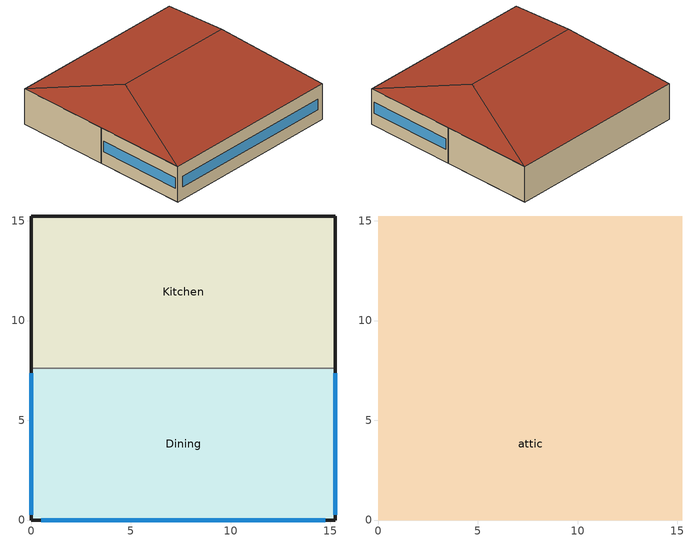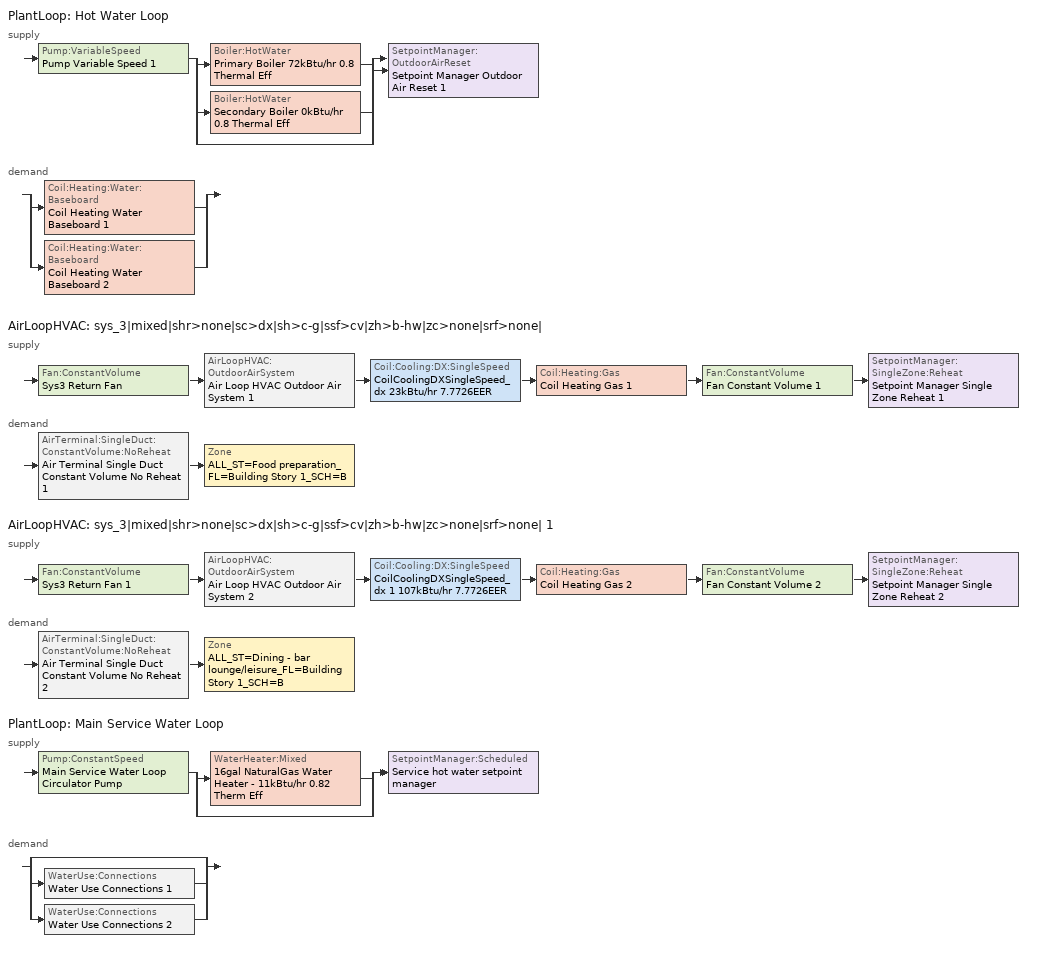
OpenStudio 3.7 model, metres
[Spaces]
Dining
 floor foundation (BTAP-Grnd-Floor-Mass:U-0.678_std): 15.24,7.62 15.24,0 0,0 0,7.62 z0
 wall outside: 0,7.62 0,0 15.24,0 15.24,7.62 z0:3.05
 wall to Kitchen: 15.24,7.62 0,7.62 z0:3.05
 window: 0.51,0 14.73,0 / 0,7.37 0,0.25 / 15.24,0.25 15.24,7.37 z1.07:1.98
Kitchen
 floor foundation (BTAP-Grnd-Floor-Mass:U-0.678_std): 15.24,15.24 15.24,7.62 0,7.62 0,15.24 z0
 wall outside: 15.24,7.62 15.24,15.24 0,15.24 0,7.62 z0:3.05
attic
 floor to Dining: 15.24,7.62 15.24,0 0,0 0,7.62 z3.05
 floor to Kitchen: 15.24,15.24 15.24,7.62 0,7.62 0,15.24 z3.05
 roof outside: 12.7,7.62,5.59 15.24,15.24,3.05 0,15.24,3.05 2.54,7.62,5.59; 12.7,7.62,5.59 15.24,0,3.05 15.24,15.24,3.05; 2.54,7.62,5.59 0,15.24,3.05 0,0,3.05; 2.54,7.62,5.59 0,0,3.05 15.24,0,3.05 12.7,7.62,5.59
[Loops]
PlantLoop 'Hot Water Loop'
 supply: Pump:VariableSpeed 'Pump Variable Speed 1' > split
  | Boiler:HotWater 'Primary Boiler 72kBtu/hr 0.8 Thermal Eff'
  | Boiler:HotWater 'Secondary Boiler 0kBtu/hr 0.8 Thermal Eff'
  | bypass
  join > SetpointManager:OutdoorAirReset 'Setpoint Manager Outdoor Air Reset 1'
 demand: split
  | Coil:Heating:Water:Baseboard 'Coil Heating Water Baseboard 1'
  | Coil:Heating:Water:Baseboard 'Coil Heating Water Baseboard 2'
AirLoopHVAC 'sys_3|mixed|shr>none|sc>dx|sh>c-g|ssf>cv|zh>b-hw|zc>none|srf>none|'
 supply: Fan:ConstantVolume 'Sys3 Return Fan' > AirLoopHVAC:OutdoorAirSystem 'Air Loop HVAC Outdoor Air System 1' > Coil:Cooling:DX:SingleSpeed 'CoilCoolingDXSingleSpeed_dx 23kBtu/hr 7.7726EER' > Coil:Heating:Gas 'Coil Heating Gas 1' > Fan:ConstantVolume 'Fan Constant Volume 1' > SetpointManager:SingleZone:Reheat 'Setpoint Manager Single Zone Reheat 1'
 demand: AirTerminal:SingleDuct:ConstantVolume:NoReheat 'Air Terminal Single Duct Constant Volume No Reheat 1' > Zone 'ALL_ST=Food preparation_FL=Building Story 1_SCH=B'
AirLoopHVAC 'sys_3|mixed|shr>none|sc>dx|sh>c-g|ssf>cv|zh>b-hw|zc>none|srf>none| 1'
 supply: Fan:ConstantVolume 'Sys3 Return Fan 1' > AirLoopHVAC:OutdoorAirSystem 'Air Loop HVAC Outdoor Air System 2' > Coil:Cooling:DX:SingleSpeed 'CoilCoolingDXSingleSpeed_dx 1 107kBtu/hr 7.7726EER' > Coil:Heating:Gas 'Coil Heating Gas 2' > Fan:ConstantVolume 'Fan Constant Volume 2' > SetpointManager:SingleZone:Reheat 'Setpoint Manager Single Zone Reheat 2'
 demand: AirTerminal:SingleDuct:ConstantVolume:NoReheat 'Air Terminal Single Duct Constant Volume No Reheat 2' > Zone 'ALL_ST=Dining - bar lounge/leisure_FL=Building Story 1_SCH=B'
PlantLoop 'Main Service Water Loop'
 supply: Pump:ConstantSpeed 'Main Service Water Loop Circulator Pump' > split
  | WaterHeater:Mixed '16gal NaturalGas Water Heater - 11kBtu/hr 0.82 Therm Eff'
  | bypass
  join > SetpointManager:Scheduled 'Service hot water setpoint manager'
 demand: split
  | bypass
  | WaterUse:Connections 'Water Use Connections 1'
  | WaterUse:Connections 'Water Use Connections 2'
[Site]
Calgary Intl AP_AB_CAN: Latitude {deg}=51.11; Longitude {deg}=-114.02; Time Zone {hr}=-7; Elevation {m}=1084.1; Terrain=City
[Building]
QuickServiceRestaurant: North Axis {deg}=0; Default Construction Set=BTAP-Mass at hdd = 5000.0; Standards Number of Stories=1; Standards Number of Above Ground Stories=1; Standards Template=BTAPPRE1980; Standards Building Type=QuickServiceRestaurant
[Site:WaterMainsTemperature]
Calculation Method=Correlation; Annual Average Outdoor Air Temperature {C}=4.69167; Maximum Difference In Monthly Average Outdoor Air Temperatures {deltaC}=24.6
[Site:GroundTemperature:BuildingSurface]
19.527, 19.502, 19.536, 19.598, 20.002, 21.64, 22.225, 22.375, 21.449, 20.121, 19.802, 19.633
[SizingPeriod:DesignDay] Barometric Pressure {Pa}=88961; Rain Indicator=No; Snow Indicator=No; Day of Month=21; Daylight Saving Time Indicator=No; Humidity Condition Type=Wetbulb; Dry-Bulb Temperature Range Modifier Type=DefaultMultipliers
Name | Maximum Dry-Bulb Temperature {C} | Daily Dry-Bulb Temperature Range {deltaC} | Wind Speed {m/s} | Wind Direction {deg} | Month | Day Type | Wetbulb or DewPoint at Maximum Dry-Bulb {C} | Solar Model Indicator | ASHRAE Clear Sky Optical Depth for Beam Irradiance | ASHRAE Clear Sky Optical Depth for Diffuse Irradiance | Sky Clearness
Calgary Intl AP Ann Clg .4% Condns DB=>MWB | 28.8 | 12.3 | 4.5 | 160 | 7 | SummerDesignDay | 16 | ASHRAETau | 0.34 | 2.419
Calgary Intl AP Ann Clg .4% Condns WB=>MDB | 25.5 | 12.3 | 4.5 | 160 | 7 | SummerDesignDay | 17.8 | ASHRAETau | 0.34 | 2.419
Calgary Intl AP Ann Htg 99.6% Condns DB | -27.7 | 0 | 2.7 | 200 | 1 | WinterDesignDay | -27.7 | ASHRAEClearSky |  |  | 0
[ClimateZones]
Climate Zone Institution Name 1=ASHRAE; Climate Zone Document Name 1=ANSI/ASHRAE Standard 169; Climate Zone Document Year 1=2006; Climate Zone Value 1=7
[Site:GroundTemperature:Shallow]
-1.6, -5.4, -6.4, -5.5, -0.4, 5.3, 10.8, 14.7, 15.8, 14, 9.5, 4
[Site:GroundTemperature:Deep]
4, 1.3, -0.4, -0.9, 0.1, 2.3, 5.2, 8, 9.9, 10.3, 9.2, 7
[Site:GroundTemperature:FCfactorMethod]
January Ground Temperature {C}=5.5; February Ground Temperature {C}=-2; March Ground Temperature {C}=-7.6; April Ground Temperature {C}=-6.3; May Ground Temperature {C}=-6.6; June Ground Temperature {C}=-0.3; July Ground Temperature {C}=4.9; August Ground Temperature {C}=10.2; September Ground Temperature {C}=13.8; October Ground Temperature {C}=17; November Ground Temperature {C}=16.6; December Ground Temperature {C}=11.1
[Material:NoMass] Roughness=Smooth; Thermal Absorptance=0.9; Solar Absorptance=0.7
Name | Thermal Resistance {m2-K/W} | Visible Absorptance
Typical Carpet Pad; Typical Carpet Pad 1 | 0.21648 | 0.8
Typical Insulation 1 | 0.00118045 | 0.7
Typical Insulation 2 | 1.02439 | 0.7
Typical Insulation 3 | 4.40527 | 0.7
Typical Carpet Pad 2; Typical Carpet Pad 3; Typical Carpet Pad 4 | 1.40895 | 0.8
Typical Insulation 4 | 0.338965 | 0.7
Typical Insulation 5 | 0.338983 | 0.7
[Material]
Name | Roughness | Thickness {m} | Conductivity {W/m-K} | Density {kg/m3} | Specific Heat {J/kg-K} | Thermal Absorptance | Solar Absorptance | Visible Absorptance
G05 25mm wood | MediumSmooth | 0.0254 | 0.15 | 608 | 1630 | 0.9 | 0.5 | 0.5
100mm Normalweight concrete floor 1 | MediumSmooth | 0.1016 | 2.31 | 2322 | 832
G01 13mm gypsum board 1 | Smooth | 0.0127 | 0.16 | 800 | 1090 | 0.9 | 0.7 | 0.5
4 in. Normalweight Concrete Floor 1 | MediumRough | 0.1016 | 2.31 | 2322 | 832 | 0.9 | 0.7 | 0.7
1IN Stucco 1 | Smooth | 0.0253 | 0.6918 | 1858 | 837 | 0.9 | 0.7 | 0.92
8IN CONCRETE HW RefBldg 1 | Rough | 0.2032 | 1.311 | 2240 | 836.8 | 0.9 | 0.7 | 0.7
1/2IN Gypsum 1 | Smooth | 0.0127 | 0.16 | 784.9 | 830 | 0.9 | 0.4 | 0.4
Metal Roof Surface 1; F08 Metal surface 1 | Smooth | 0.0008 | 45.28 | 7824 | 500 | 0.9 | 0.7 | 0.7
6 in. Normalweight Concrete Floor 1; 6 in. Normalweight Concrete Floor 2; 6 in. Normalweight Concrete Floor 3 | MediumRough | 0.1524 | 2.31 | 2322 | 832 | 0.9 | 0.7 | 0.7
Expanded Polystyrene | MediumSmooth | 0.0408596 | 0.029 | 29 | 1210
[Construction]
BTAP-Int-Partition; BTAP-Int-Door: G05 25mm wood
BTAP-Int-Floor: 100mm Normalweight concrete floor 1, Typical Carpet Pad
BTAP-Int-Wall: G01 13mm gypsum board 1, G01 13mm gypsum board 1
BTAP-Int-Ceiling: Typical Carpet Pad, 100mm Normalweight concrete floor 1
BTAP-Int-Window: SimpleGlazing
BTAP-Ext-Floor-Mass:U-3.822: Typical Insulation 1, 4 in. Normalweight Concrete Floor 1, Typical Carpet Pad 1
BTAP-Ext-Wall-Mass:U-0.772: 1IN Stucco 1, 8IN CONCRETE HW RefBldg 1, Typical Insulation 2, 1/2IN Gypsum 1
BTAP-Ext-Roof-Metal:U-0.227: Metal Roof Surface 1, Typical Insulation 3
BTAP-Grnd-Floor-Mass:U-0.678: 6 in. Normalweight Concrete Floor 1, Typical Carpet Pad 2
BTAP-Grnd-Wall-Mass:U-0.678: 6 in. Normalweight Concrete Floor 2, Typical Carpet Pad 3
BTAP-Grnd-Roof-Mass:U-0.678: 6 in. Normalweight Concrete Floor 3, Typical Carpet Pad 4
BTAP-Ext-FixedWindow:U=0.295 SHGC=0.490; BTAP-Ext-GlassDoors:U=0.295 SHGC=0.490; BTAP-Ext-Skylights:U=0.295 SHGC=0.490; BTAP-Ext-DaylightDomes:U=0.295 SHGC=0.490; BTAP-Ext-DaylightDiffuser:U=0.295 SHGC=0.490: SimpleGlazing:U=0.295 SHGC=0.490
BTAP-Ext-Door:U-2.95: F08 Metal surface 1, Typical Insulation 4
BTAP-Ext-OverHeadDoor:U-2.95: Typical Insulation 5
BTAP-Grnd-Floor-Mass:U-0.678_std: 6 in. Normalweight Concrete Floor 1, Expanded Polystyrene
[DefaultConstructionSet]
BTAP-Mass at hdd = 5000.0: Default Exterior Surface Constructions=BTAP-Mass at hdd = 5000.0; Default Interior Surface Constructions=Default Surface Constructions 2; Default Ground Contact Surface Constructions=BTAP-Mass at hdd = 5000.0 1; Default Exterior SubSurface Constructions=BTAP-Mass at hdd = 5000.0; Default Interior SubSurface Constructions=Default Sub Surface Constructions 2; Interior Partition Construction=BTAP-Int-Partition
[DefaultSurfaceConstructions]
Name | Floor Construction | Wall Construction | Roof Ceiling Construction
Default Surface Constructions 2 | BTAP-Int-Floor | BTAP-Int-Wall | BTAP-Int-Ceiling
BTAP-Mass at hdd = 5000.0 | BTAP-Ext-Floor-Mass:U-3.822 | BTAP-Ext-Wall-Mass:U-0.772 | BTAP-Ext-Roof-Metal:U-0.227
BTAP-Mass at hdd = 5000.0 1 | BTAP-Grnd-Floor-Mass:U-0.678 | BTAP-Grnd-Wall-Mass:U-0.678 | BTAP-Grnd-Roof-Mass:U-0.678
[DefaultSubSurfaceConstructions]
Name | Fixed Window Construction | Operable Window Construction | Door Construction | Glass Door Construction | Overhead Door Construction | Skylight Construction | Tubular Daylight Dome Construction | Tubular Daylight Diffuser Construction
Default Sub Surface Constructions 2 | BTAP-Int-Window | BTAP-Int-Window | BTAP-Int-Door
BTAP-Mass at hdd = 5000.0 | BTAP-Ext-FixedWindow:U=0.295 SHGC=0.490 | BTAP-Ext-FixedWindow:U=0.295 SHGC=0.490 | BTAP-Ext-Door:U-2.95 | BTAP-Ext-GlassDoors:U=0.295 SHGC=0.490 | BTAP-Ext-OverHeadDoor:U-2.95 | BTAP-Ext-Skylights:U=0.295 SHGC=0.490 | BTAP-Ext-DaylightDomes:U=0.295 SHGC=0.490 | BTAP-Ext-DaylightDiffuser:U=0.295 SHGC=0.490
[WindowMaterial:SimpleGlazingSystem] Solar Heat Gain Coefficient=0.49; Visible Transmittance=0.21
Name | U-Factor {W/m2-K}
SimpleGlazing | 2.2
SimpleGlazing:U=0.295 SHGC=0.490 | 2.95
[Space] Volume {m3}=Autocalculate
Name | Space Type | Building Story | Thermal Zone | Part of Total Floor Area
Dining | Space Function Dining - bar lounge/leisure | Building Story 1 | ALL_ST=Dining - bar lounge/leisure_FL=Building Story 1_SCH=B | Yes
Kitchen | Space Function Food preparation | Building Story 1 | ALL_ST=Food preparation_FL=Building Story 1_SCH=B | Yes
attic | Space Function - undefined - | Building Story 2 | ALL_ST=- undefined -_FL=Building Story 2_SCH=A | No
[BuildingStory]
Name | Nominal Z Coordinate {m}
Building Story 1 | 0
Building Story 2 | 3.0488
[SpaceType] Standards Building Type=Space Function
Name | Default Schedule Set | Design Specification Outdoor Air Object | Standards Space Type
Space Function - undefined - | Space Function - undefined - Schedule Set | Space Function - undefined - Ventilation | - undefined -
Space Function Dining - bar lounge/leisure | Space Function Dining - bar lounge/leisure Schedule Set | Space Function Dining - bar lounge/leisure Ventilation | Dining - bar lounge/leisure
Space Function Food preparation | Space Function Food preparation Schedule Set | Space Function Food preparation Ventilation | Food preparation
[DesignSpecification:OutdoorAir]
Name | Outdoor Air Flow per Person {m3/s-person} | Outdoor Air Flow per Floor Area {m3/s-m2} | Outdoor Air Flow Air Changes per Hour {1/hr} | Outdoor Air Method
Space Function - undefined - Ventilation | 0 | 0 | 0
Space Function Dining - bar lounge/leisure Ventilation | 0.152405 |  |  | Sum
Space Function Food preparation Ventilation | 0.0304482 |  |  | Sum
[DefaultScheduleSet] Infiltration Schedule=Always On
Name | Number of People Schedule | People Activity Level Schedule | Lighting Schedule | Electric Equipment Schedule
Space Function - undefined - Schedule Set
Space Function Dining - bar lounge/leisure Schedule Set; Space Function Food preparation Schedule Set | NECB-B-Occupancy | NECB-Activity | NECB-B-Lighting | NECB-B-Electric-Equipment
[ThermostatSetpoint:DualSetpoint]
Name | Heating Setpoint Temperature Schedule | Cooling Setpoint Temperature Schedule
Space Function - undefined - Thermostat 3
Space Function Food preparation Thermostat 3; Space Function Dining - bar lounge/leisure Thermostat 3 | NECB-B-Thermostat Setpoint-Heating | NECB-B-Thermostat Setpoint-Cooling
[People:Definition] Number of People Calculation Method=People/Area; Fraction Radiant=0.3
Name | People per Space Floor Area {person/m2}
Space Function Dining - bar lounge/leisure People Definition | 0.0999967
Space Function Food preparation People Definition | 0.0500522
[People] Work Efficiency Schedule=Work Efficiency Schedule; Clothing Insulation Schedule=Clothing Schedule; Air Velocity Schedule=Air Velocity Schedule; Multiplier=1
Name | People Definition | Space or SpaceType
Space Function Dining - bar lounge/leisure People | Space Function Dining - bar lounge/leisure People Definition | Space Function Dining - bar lounge/leisure
Space Function Food preparation People | Space Function Food preparation People Definition | Space Function Food preparation
[Lights:Definition] Design Level Calculation Method=Watts/Area; Fraction Radiant=0.5; Fraction Visible=0.2
Name | Watts per Space Floor Area {W/m2}
Space Function Dining - bar lounge/leisure Lights Definition | 14.0999
Space Function Food preparation Lights Definition | 10.6999
[Lights] Fraction Replaceable=1
Name | Lights Definition | Space or SpaceType
Space Function Dining - bar lounge/leisure Lights | Space Function Dining - bar lounge/leisure Lights Definition | Space Function Dining - bar lounge/leisure
Space Function Food preparation Lights | Space Function Food preparation Lights Definition | Space Function Food preparation
[ElectricEquipment:Definition] Design Level Calculation Method=Watts/Area; Fraction Radiant=0.5
Name | Watts per Space Floor Area {W/m2}
Space Function Dining - bar lounge/leisure Elec Equip Definition | 0.999992
Space Function Food preparation Elec Equip Definition | 9.99992
[ElectricEquipment]
Name | Electric Equipment Definition | Space or SpaceType
Space Function Dining - bar lounge/leisure Elec Equip | Space Function Dining - bar lounge/leisure Elec Equip Definition | Space Function Dining - bar lounge/leisure
Space Function Food preparation Elec Equip | Space Function Food preparation Elec Equip Definition | Space Function Food preparation
[SpaceInfiltration:DesignFlowRate] Schedule=Always On Discrete; Design Flow Rate Calculation Method=Flow/ExteriorArea; Flow per Exterior Surface Area {m3/s-m2}=0.001116; Constant Term Coefficient=0; Temperature Term Coefficient=0; Velocity Term Coefficient=0.224; Velocity Squared Term Coefficient=0
Name | Space or SpaceType
attic Infiltration | attic
Dining Infiltration | Dining
Kitchen Infiltration | Kitchen
[ThermalZone] Use Ideal Air Loads=No
Name | Thermostat
ALL_ST=- undefined -_FL=Building Story 2_SCH=A | Space Function - undefined - Thermostat 3
ALL_ST=Food preparation_FL=Building Story 1_SCH=B | Space Function Food preparation Thermostat 3
ALL_ST=Dining - bar lounge/leisure_FL=Building Story 1_SCH=B | Space Function Dining - bar lounge/leisure Thermostat 3
[Sizing:Zone] Zone Cooling Design Supply Air Temperature {C}=14; Zone Heating Design Supply Air Temperature {C}=40; Zone Cooling Design Supply Air Humidity Ratio {kg-H2O/kg-air}=0.0085; Zone Heating Design Supply Air Humidity Ratio {kg-H2O/kg-air}=0.008; Cooling Design Air Flow Method=DesignDay; Heating Design Air Flow Method=DesignDay; Account for Dedicated Outdoor Air System=No; Dedicated Outdoor Air System Control Strategy=NeutralSupplyAir; Dedicated Outdoor Air Low Setpoint Temperature for Design {C}=autosize; Dedicated Outdoor Air High Setpoint Temperature for Design {C}=autosize; Zone Load Sizing Method=Sensible Load Only No Latent Load; Zone Latent Cooling Design Supply Air Humidity Ratio Input Method=HumidityRatioDifference; Zone Cooling Design Supply Air Humidity Ratio Difference {kgWater/kgDryAir}=0.005; Zone Latent Heating Design Supply Air Humidity Ratio Input Method=HumidityRatioDifference; Zone Humidification Design Supply Air Humidity Ratio Difference {kgWater/kgDryAir}=0.005
Name | Zone Cooling Design Supply Air Temperature Input Method | Zone Cooling Design Supply Air Temperature Difference {deltaC} | Zone Heating Design Supply Air Temperature Input Method | Zone Heating Design Supply Air Temperature Difference {deltaC} | Zone Heating Sizing Factor | Zone Cooling Sizing Factor
ALL_ST=- undefined -_FL=Building Story 2_SCH=A | SupplyAirTemperature | 11.11 | SupplyAirTemperature | 11.11
ALL_ST=Food preparation_FL=Building Story 1_SCH=B; ALL_ST=Dining - bar lounge/leisure_FL=Building Story 1_SCH=B | TemperatureDifference | 11 | TemperatureDifference | 21 | 1.3 | 1.1
[Zone equipment]
ALL_ST=Food preparation_FL=Building Story 1_SCH=B: Air Terminal Single Duct Constant Volume No Reheat 1, Zone HVAC Baseboard Convective Water 1
ALL_ST=Dining - bar lounge/leisure_FL=Building Story 1_SCH=B: Air Terminal Single Duct Constant Volume No Reheat 2, Zone HVAC Baseboard Convective Water 2
[Foundation:Kiva]
Bldg Kiva Foundation: Wall Height Above Grade {m}=0; Wall Depth Below Slab {m}=0
[SurfaceProperty:ExposedFoundationPerimeter] Exposed Perimeter Calculation Method=TotalExposedPerimeter; Total Exposed Perimeter {m}=30.4856
Dining_Floor; Kitchen_Floor
[Foundation:Kiva:Settings]

[PlantLoop] Glycol Concentration=0; Plant Loop Volume {m3}=Autocalculate; Load Distribution Scheme=Optimal
Name | Fluid Type | Maximum Loop Temperature {C} | Minimum Loop Temperature {C}
Hot Water Loop | Water
Main Service Water Loop |  | 60 | 10
[Sizing:Plant] Loop Type=Heating; Sizing Option=NonCoincident; Zone Timesteps in Averaging Window=1; Coincident Sizing Factor Mode=None
Name | Design Loop Exit Temperature {C} | Loop Design Temperature Difference {deltaC}
Hot Water Loop | 82 | 16
Main Service Water Loop | 60 | 5
[Pump:VariableSpeed]
Pump Variable Speed 1: Motor Efficiency=0.855; Pump Control Type=Intermittent; Skin Loss Radiative Fraction=0.5; Design Power Sizing Method=PowerPerFlowPerPressure; Design Electric Power per Unit Flow Rate {W/(m3/s)}=348701.1; Design Shaft Power per Unit Flow Rate per Unit Head {W-s/m3-Pa}=1.28205; Design Minimum Flow Rate Fraction=0
[Boiler:HotWater] Fuel Type=NaturalGas; Nominal Thermal Efficiency=0.8; Normalized Boiler Efficiency Curve=BOILER-EFFFPLR-NECB2011; Water Outlet Upper Temperature Limit {C}=99; Boiler Flow Mode=ConstantFlow; On Cycle Parasitic Electric Load {W}=0; Off Cycle Parasitic Fuel Load {W}=0; Sizing Factor=1
Name | Nominal Capacity {W}
Primary Boiler 72kBtu/hr 0.8 Thermal Eff | 21171.3
Secondary Boiler 0kBtu/hr 0.8 Thermal Eff | 0.001
[SetpointManager:OutdoorAirReset]
Setpoint Manager Outdoor Air Reset 1: Control Variable=Temperature; Setpoint at Outdoor Low Temperature {C}=82; Outdoor Low Temperature {C}=-16; Setpoint at Outdoor High Temperature {C}=60; Outdoor High Temperature {C}=0; Setpoint Node or NodeList=Hot Water Loop Supply Outlet Node
[AirLoopHVAC] Design Supply Air Flow Rate {m3/s}=autosize; Design Return Air Flow Fraction of Supply Air Flow=1
Name | Availability Schedule
sys_3|mixed|shr>none|sc>dx|sh>c-g|ssf>cv|zh>b-hw|zc>none|srf>none| | sys_3|mixed|shr>none|sc>dx|sh>c-g|ssf>cv|zh>b-hw|zc>none|srf>none| Occ Sch
sys_3|mixed|shr>none|sc>dx|sh>c-g|ssf>cv|zh>b-hw|zc>none|srf>none| 1 | sys_3|mixed|shr>none|sc>dx|sh>c-g|ssf>cv|zh>b-hw|zc>none|srf>none| 1 Occ Sch
[Sizing:System] Type of Load to Size On=Sensible; Design Outdoor Air Flow Rate {m3/s}=Autosize; Central Heating Maximum System Air Flow Ratio=1; Preheat Design Temperature {C}=7; Preheat Design Humidity Ratio {kg-H2O/kg-Air}=0.008; Precool Design Temperature {C}=13; Precool Design Humidity Ratio {kg-H2O/kg-Air}=0.008; Central Cooling Design Supply Air Temperature {C}=13; Central Heating Design Supply Air Temperature {C}=43; Sizing Option=NonCoincident; 100% Outdoor Air in Cooling=No; 100% Outdoor Air in Heating=No; Central Cooling Design Supply Air Humidity Ratio {kg-H2O/kg-Air}=0.0085; Central Heating Design Supply Air Humidity Ratio {kg-H2O/kg-Air}=0.008; Cooling Design Air Flow Method=DesignDay; Cooling Design Air Flow Rate {m3/s}=0; Heating Design Air Flow Method=DesignDay; Heating Design Air Flow Rate {m3/s}=0; System Outdoor Air Method=ZoneSum; Zone Maximum Outdoor Air Fraction=1; Cooling Supply Air Flow Rate Per Floor Area {m3/s-m2}=0.00996765; Cooling Fraction of Autosized Cooling Supply Air Flow Rate=1; Cooling Supply Air Flow Rate Per Unit Cooling Capacity {m3/s-W}=3.94755e-05; Heating Supply Air Flow Rate Per Floor Area {m3/s-m2}=0.00996765; Heating Fraction of Autosized Heating Supply Air Flow Rate=1; Heating Fraction of Autosized Cooling Supply Air Flow Rate=1; Heating Supply Air Flow Rate Per Unit Heating Capacity {m3/s-W}=3.15882e-05; Cooling Design Capacity Method=CoolingDesignCapacity; Cooling Design Capacity {W}=autosize; Cooling Design Capacity Per Floor Area {W/m2}=234.7; Fraction of Autosized Cooling Design Capacity=1; Heating Design Capacity Method=HeatingDesignCapacity; Heating Design Capacity {W}=autosize; Heating Design Capacity Per Floor Area {W/m2}=157; Fraction of Autosized Heating Design Capacity=1; Central Cooling Capacity Control Method=OnOff; Occupant Diversity=autosize
sys_3|mixed|shr>none|sc>dx|sh>c-g|ssf>cv|zh>b-hw|zc>none|srf>none|; sys_3|mixed|shr>none|sc>dx|sh>c-g|ssf>cv|zh>b-hw|zc>none|srf>none| 1
[Fan:ConstantVolume] Availability Schedule=Always On Discrete; Maximum Flow Rate {m3/s}=AutoSize
Name | Fan Total Efficiency | Pressure Rise {Pa} | Motor Efficiency
Fan Constant Volume 1; Fan Constant Volume 2 | 0.39975 | 640 | 0.615
Sys3 Return Fan; Sys3 Return Fan 1 | 0.25 | 150 | 0.385
[Coil:Heating:Gas] Availability Schedule=Always On Discrete; Gas Burner Efficiency=0.8; Nominal Capacity {W}=AutoSize; On Cycle Parasitic Electric Load {W}=0; Part Load Fraction Correlation Curve=FURNACE-EFFPLR-NECB2011; Off Cycle Parasitic Gas Load {W}=0
Coil Heating Gas 1; Coil Heating Gas 2
[Coil:Cooling:DX:SingleSpeed] Availability Schedule=Always On Discrete; Rated Total Cooling Capacity {W}=autosize; Rated Sensible Heat Ratio=autosize; Rated COP {W/W}=2.72491; Rated Air Flow Rate {m3/s}=autosize; Rated Evaporator Fan Power Per Volume Flow Rate 2017 {W/(m3/s)}=773.3; Rated Evaporator Fan Power Per Volume Flow Rate 2023 {W/(m3/s)}=934.4; Total Cooling Capacity Function of Temperature Curve=DXCOOL-NECB2011-REF-CAPFT; Total Cooling Capacity Function of Flow Fraction Curve=DXCOOL-NECB2011-REF-CAPFFLOW; Energy Input Ratio Function of Temperature Curve=DXCOOL-NECB2011-REF-COOLEIRFT; Energy Input Ratio Function of Flow Fraction Curve=DXCOOL-NECB2011-REF-COOLEIRFFLOW; Part Load Fraction Correlation Curve=DXCOOL-NECB2011-REF-COOLPLFFPLR; Minimum Outdoor Dry-Bulb Temperature for Compressor Operation {C}=-25; Nominal Time for Condensate Removal to Begin {s}=0; Ratio of Initial Moisture Evaporation Rate and Steady State Latent Capacity=0; Maximum Cycling Rate {cycles/hr}=0; Latent Capacity Time Constant {s}=0; Condenser Type=AirCooled; Evaporative Condenser Effectiveness=0.9; Evaporative Condenser Air Flow Rate {m3/s}=autosize; Evaporative Condenser Pump Rated Power Consumption {W}=autosize; Crankcase Heater Capacity {W}=0; Maximum Outdoor Dry-Bulb Temperature for Crankcase Heater Operation {C}=10; Basin Heater Capacity {W/K}=0; Basin Heater Setpoint Temperature {C}=2
CoilCoolingDXSingleSpeed_dx 23kBtu/hr 7.7726EER; CoilCoolingDXSingleSpeed_dx 1 107kBtu/hr 7.7726EER
[Controller:OutdoorAir] Minimum Outdoor Air Flow Rate {m3/s}=autosize; Maximum Outdoor Air Flow Rate {m3/s}=Autosize; Economizer Control Action Type=ModulateFlow; Lockout Type=NoLockout; Minimum Limit Type=FixedMinimum; High Humidity Control=No; Heat Recovery Bypass Control Type=BypassWhenWithinEconomizerLimits; Economizer Operation Staging=InterlockedWithMechanicalCooling
Name | Economizer Control Type | Economizer Maximum Limit Dry-Bulb Temperature {C} | Economizer Maximum Limit Enthalpy {J/kg} | Economizer Minimum Limit Dry-Bulb Temperature {C} | Minimum Outdoor Air Schedule | Controller Mechanical Ventilation
Controller Outdoor Air 1 | NoEconomizer | 28 | 64000 | -100 | sys_3|mixed|shr>none|sc>dx|sh>c-g|ssf>cv|zh>b-hw|zc>none|srf>none| Occ Sch | Controller Mechanical Ventilation 1
Controller Outdoor Air 2 | DifferentialEnthalpy |  |  |  | sys_3|mixed|shr>none|sc>dx|sh>c-g|ssf>cv|zh>b-hw|zc>none|srf>none| 1 Occ Sch | Controller Mechanical Ventilation 2
[Controller:MechanicalVentilation] Availability Schedule=Always On Discrete; System Outdoor Air Method=ZoneSum
Controller Mechanical Ventilation 1; Controller Mechanical Ventilation 2
[AirLoopHVAC:OutdoorAirSystem]
Name | Controller
Air Loop HVAC Outdoor Air System 1 | Controller Outdoor Air 1
Air Loop HVAC Outdoor Air System 2 | Controller Outdoor Air 2
[SetpointManager:SingleZone:Reheat] Minimum Supply Air Temperature {C}=13; Maximum Supply Air Temperature {C}=43
Name | Control Zone | Setpoint Node or NodeList
Setpoint Manager Single Zone Reheat 1 | ALL_ST=Food preparation_FL=Building Story 1_SCH=B | sys_3|mixed|shr>none|sc>dx|sh>c-g|ssf>cv|zh>b-hw|zc>none|srf>none| Supply Outlet Node
Setpoint Manager Single Zone Reheat 2 | ALL_ST=Dining - bar lounge/leisure_FL=Building Story 1_SCH=B | sys_3|mixed|shr>none|sc>dx|sh>c-g|ssf>cv|zh>b-hw|zc>none|srf>none| 1 Supply Outlet Node
[AirTerminal:SingleDuct:ConstantVolume:NoReheat] Availability Schedule=Always On Discrete; Maximum Air Flow Rate {m3/s}=AutoSize
Air Terminal Single Duct Constant Volume No Reheat 1; Air Terminal Single Duct Constant Volume No Reheat 2
[Coil:Heating:Water:Baseboard] Heating Design Capacity Method=HeatingDesignCapacity; Heating Design Capacity {W}=autosize; Heating Design Capacity Per Floor Area {W/m2}=0; Fraction of Autosized Heating Design Capacity=0.8
Coil Heating Water Baseboard 1; Coil Heating Water Baseboard 2
[ZoneHVAC:Baseboard:Convective:Water] Availability Schedule=Always On Discrete
Name | Heating Coil
Zone HVAC Baseboard Convective Water 1 | Coil Heating Water Baseboard 1
Zone HVAC Baseboard Convective Water 2 | Coil Heating Water Baseboard 2
[SetpointManager:Scheduled]
Service hot water setpoint manager: Control Variable=Temperature; Schedule=Service Water Loop Temp - 140F; Setpoint Node or NodeList=Main Service Water Loop Supply Outlet Node
[Pump:ConstantSpeed]
Main Service Water Loop Circulator Pump: Rated Flow Rate {m3/s}=autosize; Rated Pump Head {Pa}=583247; Rated Power Consumption {W}=autosize; Motor Efficiency=0.7; Fraction of Motor Inefficiencies to Fluid Stream=0; Pump Control Type=Intermittent; Design Power Sizing Method=PowerPerFlowPerPressure; Design Electric Power per Unit Flow Rate {W/(m3/s)}=348701.1; Design Shaft Power per Unit Flow Rate per Unit Head {W-s/m3-Pa}=1.28205
[WaterHeater:Mixed]
16gal NaturalGas Water Heater - 11kBtu/hr 0.82 Therm Eff: Tank Volume {m3}=0.0606832; Setpoint Temperature Schedule=Service Water Loop Temp - 140F; Deadband Temperature Difference {deltaC}=2; Maximum Temperature Limit {C}=60; Heater Control Type=Cycle; Heater Maximum Capacity {W}=3170.7; Heater Fuel Type=NaturalGas; Heater Thermal Efficiency=0.82; Part Load Factor Curve=SWH-EFFFPLR-NECB2011; Off Cycle Parasitic Fuel Consumption Rate {W}=14.96; Off Cycle Parasitic Fuel Type=NaturalGas; Off Cycle Parasitic Heat Fraction to Tank=0.8; On Cycle Parasitic Fuel Consumption Rate {W}=14.96; On Cycle Parasitic Fuel Type=NaturalGas; On Cycle Parasitic Heat Fraction to Tank=0; Ambient Temperature Indicator=Schedule; Ambient Temperature Schedule=Water Heater Ambient Temp Schedule - 70.0f; Off Cycle Loss Coefficient to Ambient Temperature {W/K}=0.660166; On Cycle Loss Coefficient to Ambient Temperature {W/K}=0.660166; Use Side Effectiveness=1; Source Side Effectiveness=1; Use Side Design Flow Rate {m3/s}=autosize; Source Side Design Flow Rate {m3/s}=autosize; Indirect Water Heating Recovery Time {hr}=1.5; Source Side Flow Control Mode=IndirectHeatPrimarySetpoint
[WaterHeater:Sizing]
16gal NaturalGas Water Heater - 11kBtu/hr 0.82 Therm Eff: Design Mode=PeakDraw; Time Storage Can Meet Peak Draw {hr}=0.538503; Time for Tank Recovery {hr}=0; Nominal Tank Volume for Autosizing Plant Connections {m3}=1
[WaterUse:Connections] Drain Water Heat Exchanger Type=None; Drain Water Heat Exchanger Destination=Plant
Name | Water Use Equipment Name 1
Water Use Connections 1 | Dining Service Water Use 0.09gal/min
Water Use Connections 2 | Kitchen Service Water Use 0.06gal/min
[WaterUse:Equipment:Definition]
Name | Peak Flow Rate {m3/s} | Target Temperature Schedule | Sensible Fraction Schedule | Latent Fraction Schedule
Dining Service Water Use Def 0.09gal/min | 5.61823e-06 | Schedule Ruleset 5 | Schedule Ruleset 3 | Schedule Ruleset 4
Kitchen Service Water Use Def 0.06gal/min | 3.74646e-06 | Schedule Ruleset 8 | Schedule Ruleset 6 | Schedule Ruleset 7
[WaterUse:Equipment] Flow Rate Fraction Schedule=NECB-B-Service Water Heating
Name | Water Use Equipment Definition | Space
Dining Service Water Use 0.09gal/min | Dining Service Water Use Def 0.09gal/min | Dining
Kitchen Service Water Use 0.06gal/min | Kitchen Service Water Use Def 0.06gal/min | Kitchen
[AvailabilityManager:NightCycle] Applicability Schedule=Always On Discrete; Control Type=CycleOnAny; Thermostat Tolerance {deltaC}=1; Cycling Run Time {s}=3600
Availability Manager Night Cycle 1; Availability Manager Night Cycle 2
[Schedule:Ruleset]
Always On: Default Day Schedule=Always On Default
Clothing Schedule: Default Day Schedule=Clothing Schedule Default Winter Clothes
Air Velocity Schedule: Default Day Schedule=Air Velocity Schedule Default
Work Efficiency Schedule: Default Day Schedule=Work Efficiency Schedule Default
NECB-B-Occupancy: Default Day Schedule=NECB-B-Occupancy Default
NECB-Activity: Default Day Schedule=NECB-Activity Default; Summer Design Day Schedule=NECB-Activity Summer Design Day; Winter Design Day Schedule=NECB-Activity Winter Design Day
NECB-B-Lighting: Default Day Schedule=NECB-B-Lighting Default
NECB-B-Electric-Equipment: Default Day Schedule=NECB-B-Electric-Equipment Default
NECB-B-Thermostat Setpoint-Heating: Default Day Schedule=NECB-B-Thermostat Setpoint-Heating Default
NECB-B-Thermostat Setpoint-Cooling: Default Day Schedule=NECB-B-Thermostat Setpoint-Cooling Default
Service Water Loop Temp - 140F: Default Day Schedule=Service Water Loop Temp - 140F Default
Water Heater Ambient Temp Schedule - 70.0f: Default Day Schedule=Water Heater Ambient Temp Schedule 70.0F Default
Schedule Ruleset 3: Default Day Schedule=Schedule Day 5
Schedule Ruleset 4: Default Day Schedule=Schedule Day 6
Schedule Ruleset 5: Default Day Schedule=Schedule Day 7
NECB-B-Service Water Heating: Default Day Schedule=NECB-B-Service Water Heating Default
Schedule Ruleset 6: Default Day Schedule=Schedule Day 8
Schedule Ruleset 7: Default Day Schedule=Schedule Day 9
Schedule Ruleset 8: Default Day Schedule=Schedule Day 10
sys_3|mixed|shr>none|sc>dx|sh>c-g|ssf>cv|zh>b-hw|zc>none|srf>none| Occ Sch: Default Day Schedule=sys_3|mixed|shr>none|sc>dx|sh>c-g|ssf>cv|zh>b-hw|zc>none|srf>none| Occ Sch Default; Summer Design Day Schedule=sys_3|mixed|shr>none|sc>dx|sh>c-g|ssf>cv|zh>b-hw|zc>none|srf>none| Occ Sch Summer Design Day; Winter Design Day Schedule=sys_3|mixed|shr>none|sc>dx|sh>c-g|ssf>cv|zh>b-hw|zc>none|srf>none| Occ Sch Winter Design Day
sys_3|mixed|shr>none|sc>dx|sh>c-g|ssf>cv|zh>b-hw|zc>none|srf>none| 1 Occ Sch: Default Day Schedule=sys_3|mixed|shr>none|sc>dx|sh>c-g|ssf>cv|zh>b-hw|zc>none|srf>none| 1 Occ Sch Default; Summer Design Day Schedule=sys_3|mixed|shr>none|sc>dx|sh>c-g|ssf>cv|zh>b-hw|zc>none|srf>none| 1 Occ Sch Summer Design Day; Winter Design Day Schedule=sys_3|mixed|shr>none|sc>dx|sh>c-g|ssf>cv|zh>b-hw|zc>none|srf>none| 1 Occ Sch Winter Design Day
[Schedule:Day]
Always On Default; Clothing Schedule Default Winter Clothes; sys_3|mixed|shr>none|sc>dx|sh>c-g|ssf>cv|zh>b-hw|zc>none|srf>none| Occ Sch Winter Design Day; sys_3|mixed|shr>none|sc>dx|sh>c-g|ssf>cv|zh>b-hw|zc>none|srf>none| Occ Sch Summer Design Day; sys_3|mixed|shr>none|sc>dx|sh>c-g|ssf>cv|zh>b-hw|zc>none|srf>none| 1 Occ Sch Winter Design Day; sys_3|mixed|shr>none|sc>dx|sh>c-g|ssf>cv|zh>b-hw|zc>none|srf>none| 1 Occ Sch Summer Design Day: 24, 0, 1
Clothing Schedule Summer Clothes: 24, 0, 0.5
Air Velocity Schedule Default; Schedule Day 5; Schedule Day 8: 24, 0, 0.2
Work Efficiency Schedule Default: 24, 0, 0
NECB-B-Occupancy Default; NECB-B-Occupancy Default|Wkdy Day: 1, 0, 0.3, 2, 0, 0.1, 9, 0, 0, 10, 0, 0.1, 11, 0, 0.2, 12, 0, 0.5, 13, 0, 0.9, 14, 0, 0.8, 15, 0, 0.5, 17, 0, 0.2, 18, 0, 0.3, 19, 0, 0.6, 22, 0, 0.9, 23, 0, 0.6, 24, 0, 0.4
NECB-B-Occupancy Sat Day: 1, 0, 0.5, 2, 0, 0.3, 9, 0, 0, 10, 0, 0.1, 11, 0, 0.2, 12, 0, 0.5, 13, 0, 0.9, 14, 0, 0.8, 15, 0, 0.5, 17, 0, 0.2, 18, 0, 0.3, 19, 0, 0.6, 22, 0, 0.9, 24, 0, 0.6
NECB-B-Occupancy Sun|Hol Day: 1, 0, 0.1, 2, 0, 0.3, 10, 0, 0, 11, 0, 0.1, 12, 0, 0.4, 14, 0, 0.5, 15, 0, 0.4, 18, 0, 0.2, 19, 0, 0.5, 21, 0, 0.7, 22, 0, 0.5, 23, 0, 0.3, 24, 0, 0.1
NECB-Activity Default; NECB-Activity Winter Design Day; NECB-Activity Summer Design Day: 24, 0, 130
NECB-B-Lighting Default; NECB-B-Lighting Default|Wkdy Day; NECB-B-Lighting Sat Day; NECB-B-Electric-Equipment Default; NECB-B-Electric-Equipment Default|Wkdy Day; NECB-B-Electric-Equipment Sat Day: 1, 0, 0.9, 2, 0, 0.5, 9, 0, 0.1, 10, 0, 0.5, 11, 0, 0.7, 24, 0, 0.9
NECB-B-Lighting Sun|Hol Day; NECB-B-Electric-Equipment Sun|Hol Day: 2, 0, 0.5, 10, 0, 0.1, 11, 0, 0.5, 23, 0, 0.9, 24, 0, 0.5
NECB-B-Thermostat Setpoint-Heating Default; NECB-B-Thermostat Setpoint-Heating Default|Wkdy Day; NECB-B-Thermostat Setpoint-Heating Sat Day: 2, 0, 22, 8, 0, 18, 9, 0, 20, 24, 0, 22
NECB-B-Thermostat Setpoint-Heating Sun|Hol Day: 1, 0, 18, 2, 0, 22, 9, 0, 18, 10, 0, 20, 23, 0, 22, 24, 0, 18
NECB-B-Thermostat Setpoint-Cooling Default; NECB-B-Thermostat Setpoint-Cooling Default|Wkdy Day; NECB-B-Thermostat Setpoint-Cooling Sat Day: 1, 0, 24, 8, 0, 35, 24, 0, 24
NECB-B-Thermostat Setpoint-Cooling Sun|Hol Day: 9, 0, 35, 23, 0, 24, 24, 0, 35
Service Water Loop Temp - 140F Default; Schedule Day 7; Schedule Day 10: 24, 0, 60
Water Heater Ambient Temp Schedule 70.0F Default: 24, 0, 21.1111
Schedule Day 6; Schedule Day 9: 24, 0, 0.05
NECB-B-Service Water Heating Default; NECB-B-Service Water Heating Default|Wkdy Day: 1, 0, 0.6, 2, 0, 0.5, 9, 0, 0.05, 11, 0, 0.7, 12, 0, 0.4, 13, 0, 0.5, 15, 0, 0.6, 16, 0, 0.4, 18, 0, 0.3, 19, 0, 0.4, 20, 0, 0.5, 22, 0, 0.8, 24, 0, 0.9
NECB-B-Service Water Heating Sat Day: 1, 0, 0.7, 2, 0, 0.6, 9, 0, 0.05, 11, 0, 0.7, 12, 0, 0.4, 13, 0, 0.5, 15, 0, 0.6, 16, 0, 0.4, 18, 0, 0.3, 19, 0, 0.4, 20, 0, 0.5, 22, 0, 0.8, 24, 0, 0.9
NECB-B-Service Water Heating Sun|Hol Day: 1, 0, 0.5, 2, 0, 0.6, 9, 0, 0.05, 11, 0, 0.7, 12, 0, 0.4, 13, 0, 0.5, 15, 0, 0.6, 16, 0, 0.4, 18, 0, 0.3, 19, 0, 0.4, 20, 0, 0.5, 22, 0, 0.8, 24, 0, 0.5
sys_3|mixed|shr>none|sc>dx|sh>c-g|ssf>cv|zh>b-hw|zc>none|srf>none| Occ Sch Default; sys_3|mixed|shr>none|sc>dx|sh>c-g|ssf>cv|zh>b-hw|zc>none|srf>none| 1 Occ Sch Default: 1, 0, 1, 10, 0, 0, 24, 0, 1
Schedule Day 11; Schedule Day 13: 1, 0, 0, 2, 0, 1, 11, 0, 0, 23, 0, 1, 24, 0, 0
Schedule Day 12; Schedule Day 14: 2, 0, 1, 10, 0, 0, 24, 0, 1
[Schedule:Rule] Date Specification Type=DateRange
Name | Schedule Ruleset | Rule Order | Day Schedule | Start Month | Start Day | End Month | End Day | Apply Monday | Apply Tuesday | Apply Wednesday | Apply Thursday | Apply Friday | Apply Saturday | Apply Sunday
Schedule Rule 1 | Clothing Schedule | 0 | Clothing Schedule Summer Clothes | 5 | 1 | 9 | 30
Schedule Rule 2 | NECB-B-Occupancy | 2 | NECB-B-Occupancy Default|Wkdy Day | 1 | 1 | 12 | 31 | Yes | Yes | Yes | Yes | Yes
Schedule Rule 3 | NECB-B-Occupancy | 1 | NECB-B-Occupancy Sat Day | 1 | 1 | 12 | 31 |  |  |  |  |  | Yes
Schedule Rule 4 | NECB-B-Occupancy | 0 | NECB-B-Occupancy Sun|Hol Day | 1 | 1 | 12 | 31 |  |  |  |  |  |  | Yes
Schedule Rule 5 | NECB-B-Lighting | 2 | NECB-B-Lighting Default|Wkdy Day | 1 | 1 | 12 | 31 | Yes | Yes | Yes | Yes | Yes
Schedule Rule 6 | NECB-B-Lighting | 1 | NECB-B-Lighting Sat Day | 1 | 1 | 12 | 31 |  |  |  |  |  | Yes
Schedule Rule 7 | NECB-B-Lighting | 0 | NECB-B-Lighting Sun|Hol Day | 1 | 1 | 12 | 31 |  |  |  |  |  |  | Yes
Schedule Rule 8 | NECB-B-Electric-Equipment | 2 | NECB-B-Electric-Equipment Default|Wkdy Day | 1 | 1 | 12 | 31 | Yes | Yes | Yes | Yes | Yes
Schedule Rule 9 | NECB-B-Electric-Equipment | 1 | NECB-B-Electric-Equipment Sat Day | 1 | 1 | 12 | 31 |  |  |  |  |  | Yes
Schedule Rule 10 | NECB-B-Electric-Equipment | 0 | NECB-B-Electric-Equipment Sun|Hol Day | 1 | 1 | 12 | 31 |  |  |  |  |  |  | Yes
Schedule Rule 11 | NECB-B-Thermostat Setpoint-Heating | 2 | NECB-B-Thermostat Setpoint-Heating Default|Wkdy Day | 1 | 1 | 12 | 31 | Yes | Yes | Yes | Yes | Yes
Schedule Rule 12 | NECB-B-Thermostat Setpoint-Heating | 1 | NECB-B-Thermostat Setpoint-Heating Sat Day | 1 | 1 | 12 | 31 |  |  |  |  |  | Yes
Schedule Rule 13 | NECB-B-Thermostat Setpoint-Heating | 0 | NECB-B-Thermostat Setpoint-Heating Sun|Hol Day | 1 | 1 | 12 | 31 |  |  |  |  |  |  | Yes
Schedule Rule 14 | NECB-B-Thermostat Setpoint-Cooling | 2 | NECB-B-Thermostat Setpoint-Cooling Default|Wkdy Day | 1 | 1 | 12 | 31 | Yes | Yes | Yes | Yes | Yes
Schedule Rule 15 | NECB-B-Thermostat Setpoint-Cooling | 1 | NECB-B-Thermostat Setpoint-Cooling Sat Day | 1 | 1 | 12 | 31 |  |  |  |  |  | Yes
Schedule Rule 16 | NECB-B-Thermostat Setpoint-Cooling | 0 | NECB-B-Thermostat Setpoint-Cooling Sun|Hol Day | 1 | 1 | 12 | 31 |  |  |  |  |  |  | Yes
Schedule Rule 17 | NECB-B-Service Water Heating | 2 | NECB-B-Service Water Heating Default|Wkdy Day | 1 | 1 | 12 | 31 | Yes | Yes | Yes | Yes | Yes
Schedule Rule 18 | NECB-B-Service Water Heating | 1 | NECB-B-Service Water Heating Sat Day | 1 | 1 | 12 | 31 |  |  |  |  |  | Yes
Schedule Rule 19 | NECB-B-Service Water Heating | 0 | NECB-B-Service Water Heating Sun|Hol Day | 1 | 1 | 12 | 31 |  |  |  |  |  |  | Yes
Schedule Rule 20 | sys_3|mixed|shr>none|sc>dx|sh>c-g|ssf>cv|zh>b-hw|zc>none|srf>none| Occ Sch | 1 | Schedule Day 11 | 1 | 1 | 12 | 31 |  |  |  |  |  |  | Yes
Schedule Rule 21 | sys_3|mixed|shr>none|sc>dx|sh>c-g|ssf>cv|zh>b-hw|zc>none|srf>none| Occ Sch | 0 | Schedule Day 12 | 1 | 7 | 12 | 30 |  |  |  |  |  | Yes
Schedule Rule 22 | sys_3|mixed|shr>none|sc>dx|sh>c-g|ssf>cv|zh>b-hw|zc>none|srf>none| 1 Occ Sch | 1 | Schedule Day 13 | 1 | 1 | 12 | 31 |  |  |  |  |  |  | Yes
Schedule Rule 23 | sys_3|mixed|shr>none|sc>dx|sh>c-g|ssf>cv|zh>b-hw|zc>none|srf>none| 1 Occ Sch | 0 | Schedule Day 14 | 1 | 7 | 12 | 30 |  |  |  |  |  | Yes
[Schedule:Constant]
Always On Discrete: Value=1
[Curve:Biquadratic] Minimum Value of x=13; Maximum Value of x=24; Minimum Value of y=24; Maximum Value of y=46
Name | Coefficient1 Constant | Coefficient2 x | Coefficient3 x**2 | Coefficient4 y | Coefficient5 y**2 | Coefficient6 x*y
DXCOOL-NECB2011-REF-CAPFT | 0.867905 | 0.0142459 | 0.00055436 | -0.0075575 | 3.3e-05 | -0.0001918
DXCOOL-NECB2011-REF-COOLEIRFT | 0.114171 | 0.0281822 | -0.0004199 | 0.0214108 | 0.000161028 | -0.000679104
[Curve:Quadratic] Minimum Value of x=0.5; Maximum Value of x=1.5
Name | Coefficient1 Constant | Coefficient2 x | Coefficient3 x**2
DXCOOL-NECB2011-REF-CAPFFLOW | 0.8 | 0.2 | 0
DXCOOL-NECB2011-REF-COOLEIRFFLOW | 1.1552 | -0.1808 | 0.0256
[Curve:Cubic] Maximum Value of x=1
Name | Coefficient1 Constant | Coefficient2 x | Coefficient3 x**2 | Coefficient4 x**3 | Minimum Value of x
DXCOOL-NECB2011-REF-COOLPLFFPLR | 0.0277 | 4.9151 | -8.184 | 4.2702 | 0.7
BOILER-EFFFPLR-NECB2011 | 0.3831 | 2.0567 | -2.6469 | 1.2148 | 0
SWH-EFFFPLR-NECB2011 | 0.7576 | 1.0071 | -1.4443 | 0.6844 | 0
FURNACE-EFFPLR-NECB2011 | 0.722 | 0.8211 | -1.0396 | 0.5 | 0
